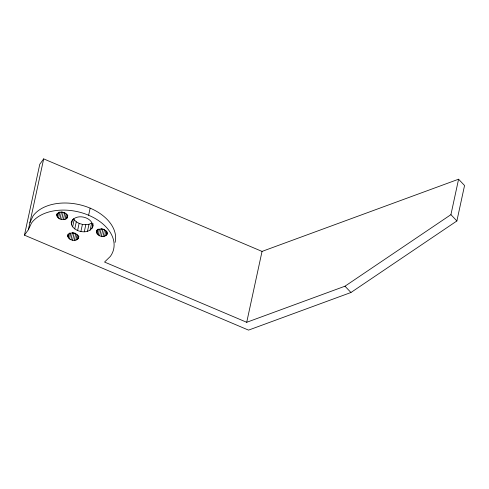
<?xml version="1.0" encoding="UTF-8"?>
<svg xmlns="http://www.w3.org/2000/svg" width="489" height="489" viewBox="0 0 489 489"><rect width="100%" height="100%" fill="white"/><g stroke="black" fill="none" stroke-linecap="round" stroke-linejoin="round"><path stroke-width="0.73" d="M24.45 235.16L39.774 164.28L43.68 158.882L262.037 251.413L458.584 179.212L464.55 185.52L456.885 220.961L350.949 292.501L248.54 330.118L24.45 235.16L28.35 229.763L31.504 223.045A43.759 28.827 12.2 0 1 88.625 215.239A43.759 28.827 12.2 0 1 110.318 256.438L104.554 262.055L246.713 322.294L344.989 286.199L450.925 214.659L458.584 179.212M28.35 229.763L43.68 158.882M59.988 218.999L61.522 211.908C64.047 212.507 67.745 213.766 67.623 216.963C65.66 222.208 54.976 219.176 57.121 213.448M56.895 216.028L57.513 213.192M57.5 217.177L58.576 212.214M58.564 218.198L59.945 211.816M61.632 219.5L63.167 212.409M63.332 219.647L64.866 212.556L63.729 212.458M64.921 219.427L66.149 213.754M66.247 218.864L67.164 214.616M67.176 218.015L67.794 215.178M78.851 236.285C78.643 243.186 65.697 240.582 68.038 234.194M67.818 236.768L68.429 233.938M68.423 237.917L69.493 232.953M93.179 224.995C91.266 235.282 74.591 232.941 71.412 224.549L72.482 219.585M69.487 238.944L70.716 233.271M72.623 226.841L74.151 219.75L73.552 218.607M70.911 239.744L72.445 232.654C74.97 233.253 78.668 234.506 78.546 237.703M74.75 228.889L76.284 221.798L74.151 219.75M72.555 240.24L74.084 233.149L75.783 233.302L74.255 240.386M77.598 230.49L79.132 223.4L76.284 221.798M75.844 240.172L77.066 234.5M77.17 239.61L78.087 235.356M78.099 238.76L78.558 236.633M80.881 231.486L82.415 224.396L85.813 224.696L88.992 224.262L91.645 223.137L90.117 230.227M84.279 231.78L85.813 224.696M88.625 215.239L90.159 208.149M87.464 231.346L88.992 224.262M91.975 228.522L93.051 223.565M99.67 235.814L101.199 228.724C103.729 229.323 107.427 230.576 107.305 233.773C105.337 239.023 94.658 235.991 96.798 230.264M96.571 232.837L97.342 229.298M97.177 233.986L98.252 229.023M98.246 235.013L99.469 229.341M101.309 236.309L102.843 229.225L104.542 229.372L103.008 236.456M104.597 236.242L105.826 230.57M105.924 235.68L106.847 231.425M106.859 234.83L107.317 232.703M246.713 322.294L262.037 251.413M56.816 214.867C57.494 212.36 60.612 211.933 62.806 212.33M67.733 235.612C68.417 233.106 71.528 232.672 73.729 233.076M96.492 231.682C97.177 229.176 100.288 228.742 102.482 229.145M29.884 222.678L33.038 215.955A43.759 28.827 12.2 0 1 84.86 206.181A43.759 28.827 12.2 0 1 115.092 242.44M79.132 223.4L82.415 224.396M450.925 214.659L456.885 220.961M344.989 286.199L350.949 292.501M92.867 226.413C92.659 216.541 74.896 212.849 71.247 222.232L71.412 224.549"/></g></svg>
